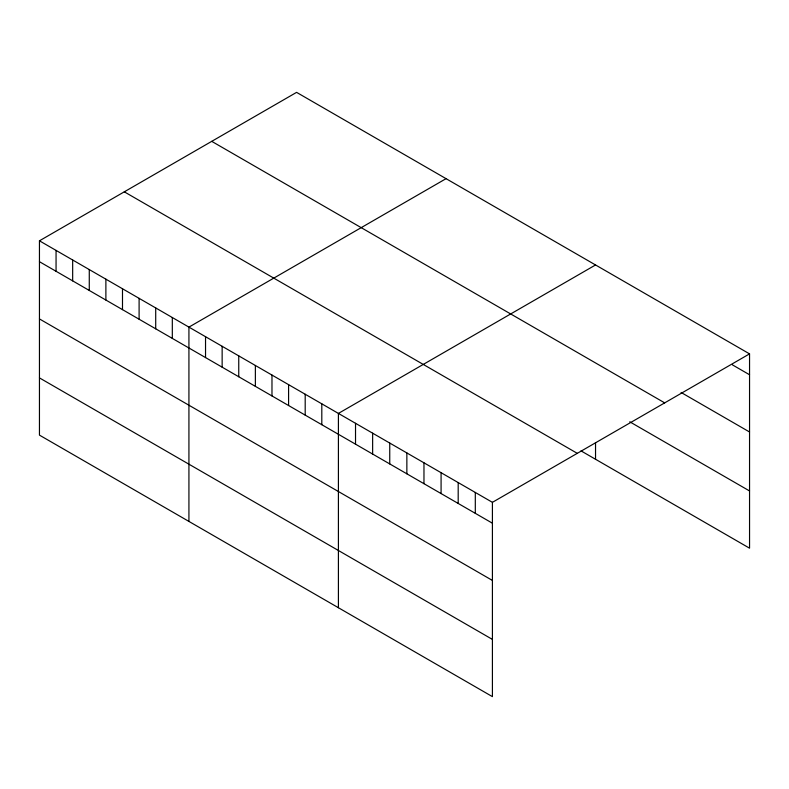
<?xml version="1.0" encoding="UTF-8"?>
<svg xmlns="http://www.w3.org/2000/svg" width="789" height="789" viewBox="0 0 789 789"><rect width="100%" height="100%" fill="white"/><g stroke="black" fill="none" stroke-linecap="round" stroke-linejoin="round"><path stroke-width="1.18" d="M39.45 240.813L492.415 502.337L492.415 696.638L39.45 435.124L39.45 240.813L296.585 92.362L749.55 353.876L749.55 548.187L581.01 450.874M446.061 178.659L188.926 327.119L188.926 521.421M595.537 264.966L338.412 413.416L338.412 607.727M492.415 502.337L749.55 353.876M732.439 364.873L749.55 374.755M681.104 392.468L749.55 431.987M211.728 141.349L664.693 402.873M629.76 421.799L749.55 490.955M124.307 191.826L577.272 453.34M39.45 261.692L492.415 523.206M39.45 318.924L492.415 580.438M39.45 377.892L492.415 639.406M595.537 442.58L595.537 459.267M475.303 492.454L475.303 513.333M458.192 482.572L458.192 503.451M441.081 472.69L441.081 493.569M423.969 462.818L423.969 483.687M406.858 452.935L406.858 473.814M389.746 443.053L389.746 463.932M372.635 433.181L372.635 454.05M355.523 423.298L355.523 444.168M321.804 403.83L321.804 424.699M305.195 394.244L305.195 415.113M288.587 384.647L288.587 405.526M271.978 375.061L271.978 395.94M255.37 365.475L255.37 386.344M238.751 355.878L238.751 376.757M222.143 346.292L222.143 367.171M205.535 336.706L205.535 357.585M172.318 317.523L172.318 338.402M155.709 307.937L155.709 328.816M139.101 298.35L139.101 319.22M122.492 288.764L122.492 309.633M105.884 279.168L105.884 300.047M89.275 269.582L89.275 290.46M72.667 259.995L72.667 280.864M56.058 250.399L56.058 271.278"/></g></svg>
